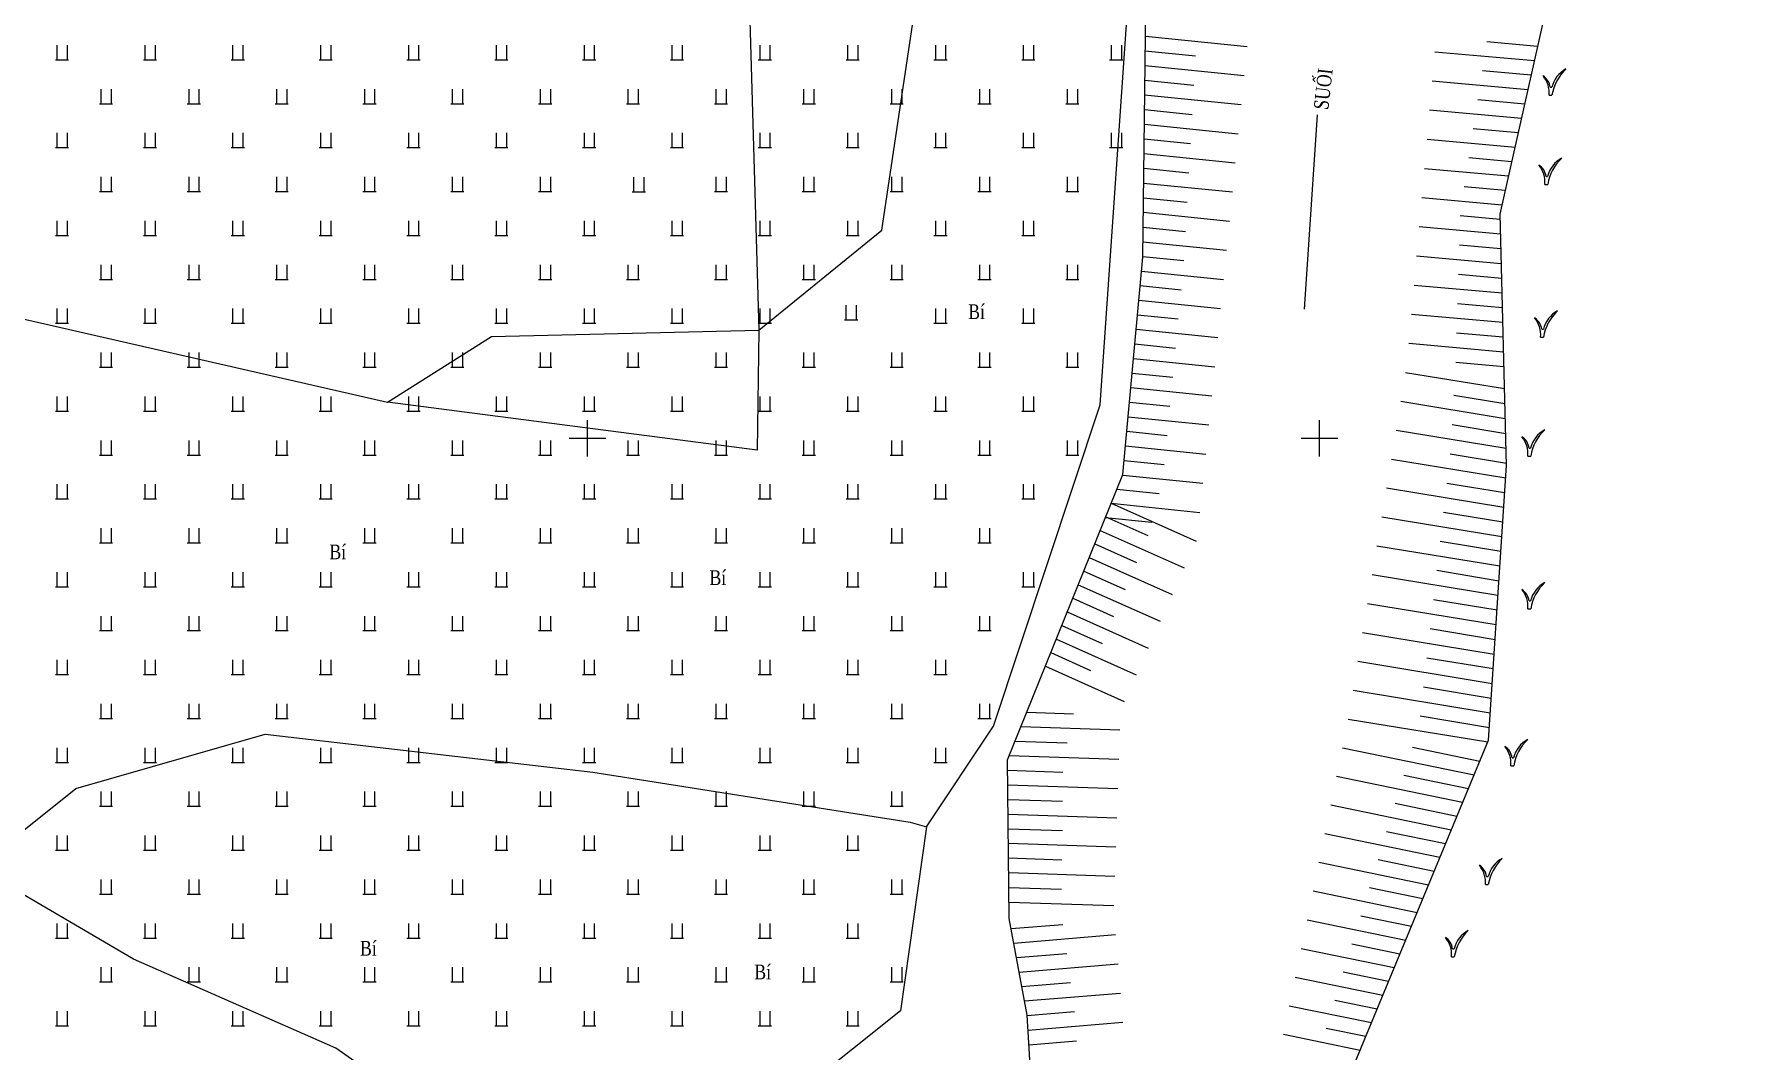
# Model space of a CAD drawing. Header units: metres. Extents: x 585499 to 586851, y 1565849 to 1566901.
# Drawn here: x 586262.2 to 586378.6, y 1566208.1 to 1566277.6 of the extents above; entities that cross this region are included whole.
import ezdxf

# ---------------------------------------------------------------- set-up
doc = ezdxf.new("R2010")
doc.units = ezdxf.units.M
for name, color, linetype, lineweight in [('duong bo', 97, 'Continuous', 0), ('Ghi chu', 2, 'Continuous', 5), ('text', 7, 'Continuous', 0), ('ThucVat', 90, 'Continuous', 0), ('thuy van', 111, 'Continuous', 0)]:
    doc.layers.add(name, color=color, linetype=linetype, lineweight=lineweight)
doc.layers.add('K_HUNG', color=7, linetype='Continuous')
doc.layers.add('taluy', color=15, linetype='Continuous')
doc.styles.add('ghi chu', font='times.ttf', dxfattribs={"height": 1})
doc.styles.get("Standard").update_dxf_attribs({"font": 'simplex.shx'})
doc.linetypes.add('B_DAP_CAO1', pattern='A,0.2,[130,ltypeshp.shx,S=0.75,R=0,X=0,Y=0.75],1.2,[130,ltypeshp.shx,S=0.25,R=0,X=0,Y=0.25],1', length=2.4)
doc.dimstyles.get("Standard").update_dxf_attribs({"dimtxt": 0.18, "dimasz": 0.18, "dimexe": 0.18, "dimexo": 0.0625, "dimgap": 0.09, "dimtad": 0, "dimtih": 1, "dimtoh": 1, "dimdec": 4, "dimzin": 0, "dimdsep": 46, "dimtxsty": 'Standard', "dimcen": 0.09, "dimadec": 0, "dimazin": 0, "dimtfac": 1, "dimtdec": 4, "dimtofl": 0, "dimtmove": 0, "dimatfit": 3, "dimfxl": 1, "dimtolj": 1, "dimtzin": 0, "dimarcsym": 0})

# ---------------------------------------------------------------- blocks, each defined once
blk = doc.blocks.new('fdsa')
at = {"layer": 'ThucVat', "color": 8}
for p, q in [((586981.43, 1565459.99), (586981.43, 1565458.99)), ((586982.13, 1565459.99), (586982.13, 1565458.99))]:
    blk.add_line(p, q, dxfattribs=at)
blk.add_lwpolyline([(586981.33, 1565458.99), (586982.23, 1565458.99)], dxfattribs=at)
blk = doc.blocks.new('tre')
at = {"layer": 'Ghi chu', "color": 8}
blk.add_line((-0.46, 2.17), (-0.03, 2.17), dxfattribs=at)
at = {"layer": 'Ghi chu'}
blk.add_line((-0.78, 0), (0, 0), dxfattribs=at)
at = {"layer": 'Ghi chu', "color": 8}
for centre, major_axis, start_param, end_param in [((-4.77, 1.61), (3.08, 3.08), 5.627469, 6.498728), ((-7.85, 0.69), (-5.02, 5.02), 3.830367, 4.628632), ((7.57, 0.31), (-5.53, 5.53), -0.284539, 0.544452), ((12.59, -2.1), (-9.02, 9.02), -0.027251, 0.620222)]:
    blk.add_ellipse(centre, major_axis=major_axis, ratio=1, start_param=start_param, end_param=end_param, dxfattribs=at)

msp = doc.modelspace()

# ---------------------------------------------------------------- linework, layer by layer
at = {"layer": 'duong bo', "color": 8, "elevation": 14.25}
for points in [[(586323.15, 1566223.45), (586327.73, 1566230.33), (586335.02, 1566252.29), (586337.18, 1566283.56), (586339.73, 1566296.37), (586342.51, 1566315.29), (586352.45, 1566344.27), (586358.42, 1566354.24)], [(586311.7, 1566257.39), (586320.12, 1566264.21), (586323.62, 1566287.71), (586330.89, 1566314.01), (586342.51, 1566315.29)], [(586310.47, 1566299.73), (586311.7, 1566257.39)], [(586255.75, 1566259.47), (586286.34, 1566252.48)], [(586258.3, 1566220.67), (586265.05, 1566226.07), (586278, 1566229.79), (586300.38, 1566227.2), (586322.04, 1566223.78), (586323.15, 1566223.45), (586321.38, 1566210.88), (586314.83, 1566205.64), (586295.96, 1566199.1), (586282.81, 1566208.34), (586269, 1566214.42), (586258.3, 1566220.67)]]:
    msp.add_lwpolyline(points, dxfattribs=at)
at = {"layer": 'duong bo', "color": 8, "linetype": 'B_DAP_CAO1', "elevation": 14.25}
msp.add_lwpolyline([(586286.34, 1566252.48), (586293.44, 1566256.96), (586311.7, 1566257.39), (586311.6, 1566249.18), (586286.34, 1566252.48)], close=True, dxfattribs=at)
at = {"layer": 'K_HUNG', "color": 8}
for p, q in [((586300, 1566248.75), (586300, 1566251.25)), ((586350, 1566248.75), (586350, 1566251.25)), ((586298.75, 1566250), (586301.25, 1566250)), ((586348.75, 1566250), (586351.25, 1566250))]:
    msp.add_line(p, q, dxfattribs=at)
at = {"layer": 'taluy', "color": 8}
for p, q in [((586338.11, 1566277.48), (586345.06, 1566276.78)), ((586364.9, 1566276.77), (586361.44, 1566277.08)), ((586338.1, 1566276.48), (586341.53, 1566276.13)), ((586364.68, 1566275.78), (586357.88, 1566276.39)), ((586338.09, 1566275.47), (586344.86, 1566274.79)), ((586364.46, 1566274.8), (586361.13, 1566275.1)), ((586338.07, 1566274.47), (586341.41, 1566274.13)), ((586364.24, 1566273.82), (586357.7, 1566274.4)), ((586338.05, 1566272.46), (586341.3, 1566272.13)), ((586338.06, 1566273.47), (586344.65, 1566272.8)), ((586364.02, 1566272.83), (586360.82, 1566273.12)), ((586338.04, 1566271.46), (586344.45, 1566270.81)), ((586363.8, 1566271.85), (586357.52, 1566272.41)), ((586338.03, 1566270.45), (586341.19, 1566270.14)), ((586363.36, 1566269.88), (586357.35, 1566270.41)), ((586363.58, 1566270.86), (586360.51, 1566271.14)), ((586338.01, 1566269.45), (586344.25, 1566268.82)), ((586363.14, 1566268.89), (586360.2, 1566269.16)), ((586338, 1566268.45), (586341.08, 1566268.14)), ((586362.92, 1566267.91), (586357.17, 1566268.42)), ((586337.99, 1566267.44), (586344.05, 1566266.83)), ((586362.69, 1566266.93), (586359.89, 1566267.18)), ((586337.97, 1566265.44), (586343.85, 1566264.84)), ((586337.98, 1566266.44), (586340.97, 1566266.14)), ((586362.47, 1566265.94), (586356.99, 1566266.43)), ((586337.95, 1566264.43), (586340.85, 1566264.14)), ((586362.37, 1566263.94), (586356.81, 1566264.44)), ((586362.34, 1566264.95), (586359.62, 1566265.19)), ((586337.94, 1566263.43), (586343.65, 1566262.85)), ((586362.4, 1566262.94), (586359.56, 1566263.19)), ((586337.93, 1566262.42), (586340.74, 1566262.14)), ((586362.42, 1566261.93), (586356.64, 1566262.45)), ((586337.84, 1566261.43), (586343.45, 1566260.86)), ((586362.45, 1566260.92), (586359.5, 1566261.19)), ((586337.75, 1566260.44), (586340.55, 1566260.15)), ((586362.47, 1566259.92), (586356.46, 1566260.45)), ((586337.57, 1566258.44), (586340.36, 1566258.16)), ((586337.66, 1566259.44), (586343.25, 1566258.87)), ((586362.52, 1566257.91), (586356.28, 1566258.46)), ((586362.5, 1566258.91), (586359.43, 1566259.19)), ((586337.48, 1566257.45), (586343.05, 1566256.88)), ((586337.39, 1566256.45), (586340.17, 1566256.17)), ((586362.58, 1566255.89), (586356.1, 1566256.47)), ((586362.55, 1566256.9), (586359.37, 1566257.18)), ((586337.3, 1566255.46), (586342.85, 1566254.89)), ((586362.6, 1566254.89), (586359.31, 1566255.18)), ((586337.21, 1566254.46), (586339.98, 1566254.18)), ((586362.64, 1566253.37), (586355.88, 1566254.48)), ((586337.12, 1566253.47), (586342.64, 1566252.9)), ((586362.67, 1566252.35), (586359.19, 1566252.92)), ((586336.94, 1566251.47), (586342.44, 1566250.91)), ((586337.03, 1566252.47), (586339.79, 1566252.19)), ((586362.69, 1566251.33), (586355.56, 1566252.51)), ((586336.85, 1566250.48), (586339.59, 1566250.2)), ((586362.75, 1566249.3), (586355.23, 1566250.54)), ((586362.72, 1566250.31), (586359.06, 1566250.92)), ((586336.76, 1566249.48), (586342.24, 1566248.92)), ((586336.67, 1566248.49), (586339.4, 1566248.21)), ((586362.72, 1566247.27), (586354.91, 1566248.56)), ((586362.77, 1566248.28), (586358.92, 1566248.91)), ((586336.56, 1566247.49), (586342.04, 1566246.93)), ((586362.65, 1566246.27), (586358.7, 1566246.92)), ((586336.17, 1566246.53), (586339.05, 1566246.23)), ((586362.59, 1566245.27), (586354.58, 1566246.59)), ((586335.39, 1566244.59), (586338.56, 1566244.27)), ((586335.41, 1566244.63), (586338.28, 1566243.35)), ((586335.78, 1566245.56), (586341.83, 1566244.94)), ((586335.78, 1566245.56), (586341.57, 1566242.97)), ((586362.46, 1566243.26), (586354.25, 1566244.62)), ((586362.52, 1566244.26), (586358.47, 1566244.93)), ((586335.03, 1566243.71), (586340.75, 1566241.15)), ((586334.66, 1566242.78), (586337.5, 1566241.51)), ((586362.33, 1566241.26), (586353.93, 1566242.64)), ((586362.39, 1566242.26), (586358.24, 1566242.94)), ((586334.28, 1566241.85), (586339.93, 1566239.32)), ((586333.53, 1566240), (586339.11, 1566237.5)), ((586333.91, 1566240.92), (586336.72, 1566239.67)), ((586362.19, 1566239.25), (586353.6, 1566240.67)), ((586362.26, 1566240.25), (586358.01, 1566240.96)), ((586333.16, 1566239.07), (586335.93, 1566237.83)), ((586362.06, 1566237.25), (586353.28, 1566238.7)), ((586362.13, 1566238.25), (586357.78, 1566238.97)), ((586332.78, 1566238.14), (586338.3, 1566235.67)), ((586332.41, 1566237.21), (586335.15, 1566235.99)), ((586361.93, 1566235.24), (586352.95, 1566236.72)), ((586362, 1566236.24), (586357.56, 1566236.98)), ((586331.66, 1566235.36), (586334.36, 1566234.14)), ((586332.03, 1566236.28), (586337.48, 1566233.85)), ((586331.28, 1566234.43), (586336.66, 1566232.02)), ((586361.8, 1566233.23), (586352.62, 1566234.75)), ((586361.87, 1566234.24), (586357.33, 1566234.99)), ((586361.74, 1566232.23), (586357.1, 1566233)), ((586361.67, 1566231.23), (586352.3, 1566232.78)), ((586330.01, 1566231.29), (586333.2, 1566231.18)), ((586361.49, 1566229.23), (586351.97, 1566230.8)), ((586361.61, 1566230.23), (586356.87, 1566231.01)), ((586329.61, 1566230.3), (586336.36, 1566230.08)), ((586328.81, 1566228.33), (586336.29, 1566228.08)), ((586329.21, 1566229.32), (586332.77, 1566229.2)), ((586360.56, 1566226.99), (586351.58, 1566228.84)), ((586360.95, 1566227.93), (586356.36, 1566228.88)), ((586328.71, 1566227.33), (586332.48, 1566227.2)), ((586328.72, 1566226.33), (586336.23, 1566226.08)), ((586359.78, 1566225.11), (586351.17, 1566226.89)), ((586360.17, 1566226.05), (586355.77, 1566226.96)), ((586328.73, 1566225.33), (586332.46, 1566225.2)), ((586359, 1566223.23), (586350.77, 1566224.93)), ((586359.39, 1566224.17), (586355.18, 1566225.04)), ((586328.74, 1566224.33), (586336.16, 1566224.08)), ((586328.75, 1566223.33), (586332.44, 1566223.2)), ((586358.23, 1566221.35), (586350.36, 1566222.97)), ((586358.61, 1566222.29), (586354.59, 1566223.12)), ((586328.76, 1566222.33), (586336.09, 1566222.08)), ((586328.77, 1566221.33), (586332.41, 1566221.2)), ((586357.84, 1566220.41), (586354, 1566221.2)), ((586328.78, 1566220.33), (586336.02, 1566220.08)), ((586357.45, 1566219.47), (586349.96, 1566221.01)), ((586328.79, 1566219.32), (586332.39, 1566219.2)), ((586356.67, 1566217.58), (586349.56, 1566219.05)), ((586357.06, 1566218.53), (586353.41, 1566219.28)), ((586328.8, 1566218.32), (586335.96, 1566218.08)), ((586328.94, 1566216.5), (586332.47, 1566216.79)), ((586355.89, 1566215.7), (586349.15, 1566217.09)), ((586356.28, 1566216.64), (586352.82, 1566217.36)), ((586329.13, 1566215.51), (586336.08, 1566216.09)), ((586355.5, 1566214.76), (586352.22, 1566215.44)), ((586329.31, 1566214.52), (586332.74, 1566214.81)), ((586355.11, 1566213.82), (586348.75, 1566215.13)), ((586329.49, 1566213.53), (586336.25, 1566214.09)), ((586354.33, 1566211.94), (586348.34, 1566213.17)), ((586354.72, 1566212.88), (586351.63, 1566213.52)), ((586329.68, 1566212.55), (586333, 1566212.82)), ((586329.86, 1566211.56), (586336.41, 1566212.1)), ((586330.04, 1566210.57), (586333.27, 1566210.84)), ((586353.55, 1566210.06), (586347.94, 1566211.21)), ((586353.94, 1566211), (586351.04, 1566211.6)), ((586330.1, 1566209.57), (586336.58, 1566210.11)), ((586353.16, 1566209.12), (586350.45, 1566209.68)), ((586330.16, 1566208.57), (586333.41, 1566208.84)), ((586352.77, 1566208.18), (586347.54, 1566209.26))]:
    msp.add_line(p, q, dxfattribs=at)
at = {"layer": 'thuy van', "color": 8, "elevation": 14.25}
for points in [[(586339.93, 1566177.17), (586361.55, 1566229.38), (586362.78, 1566248.15), (586362.34, 1566265.32), (586367.32, 1566287.55), (586367.41, 1566300.18), (586376.97, 1566323.35), (586394.14, 1566344.7), (586400.26, 1566350.68), (586423.27, 1566370.48)], [(586330.59, 1566201.46), (586330.04, 1566210.6), (586328.81, 1566217.2), (586328.7, 1566228.04), (586336.58, 1566247.53), (586337.93, 1566262.38), (586338.18, 1566283.19), (586340.78, 1566296.25), (586344.98, 1566314.06), (586353.2, 1566342.79), (586359.17, 1566353.32)]]:
    msp.add_lwpolyline(points, dxfattribs=at)

# ---------------------------------------------------------------- block references
at = {"layer": 'ThucVat', "color": 8}
for p in [(-717.66, 816.87), (-711.66, 816.87), (-705.66, 816.87), (-699.66, 816.87), (-693.66, 816.87), (-687.66, 816.87), (-681.66, 816.87), (-675.66, 816.87), (-669.66, 816.87), (-663.66, 816.87), (-657.66, 816.87), (-651.66, 816.87), (-645.66, 816.87), (-714.66, 813.87), (-708.66, 813.87), (-702.66, 813.87), (-696.66, 813.87), (-690.66, 813.87), (-684.66, 813.87), (-678.66, 813.87), (-672.66, 813.87), (-666.66, 813.87), (-660.66, 813.87), (-654.66, 813.87), (-648.66, 813.87), (-717.66, 810.87), (-711.66, 810.87), (-705.66, 810.87), (-699.66, 810.87), (-693.66, 810.87), (-687.66, 810.87), (-681.66, 810.87), (-675.66, 810.87), (-669.66, 810.87), (-663.66, 810.87), (-657.66, 810.87), (-651.66, 810.87), (-645.66, 810.87), (-714.66, 807.87), (-708.66, 807.87), (-702.66, 807.87), (-696.66, 807.87), (-690.66, 807.87), (-684.66, 807.87), (-678.27, 807.86), (-672.66, 807.87), (-666.66, 807.87), (-660.66, 807.87), (-654.66, 807.87), (-648.66, 807.87), (-717.66, 804.87), (-711.66, 804.87), (-705.66, 804.87), (-699.66, 804.87), (-693.66, 804.87), (-687.66, 804.87), (-681.66, 804.87), (-675.66, 804.87), (-669.66, 804.87), (-663.66, 804.87), (-657.66, 804.87), (-651.66, 804.87), (-714.66, 801.87), (-708.66, 801.87), (-702.66, 801.87), (-696.66, 801.87), (-690.66, 801.87), (-684.66, 801.87), (-678.66, 801.87), (-672.66, 801.87), (-666.66, 801.87), (-660.66, 801.87), (-654.66, 801.87), (-648.66, 801.87), (-717.66, 798.87), (-711.66, 798.87), (-705.66, 798.87), (-699.66, 798.87), (-693.66, 798.87), (-687.66, 798.87), (-681.66, 798.87), (-675.66, 798.87), (-669.66, 798.87), (-663.77, 799.1), (-657.66, 798.87), (-651.66, 798.87), (-714.66, 795.87), (-708.66, 795.87), (-702.66, 795.87), (-696.66, 795.87), (-690.66, 795.87), (-684.66, 795.87), (-678.66, 795.87), (-672.66, 795.87), (-666.66, 795.87), (-660.66, 795.87), (-654.66, 795.87), (-648.66, 795.87), (-717.66, 792.87), (-711.66, 792.87), (-705.66, 792.87), (-699.66, 792.87), (-693.66, 792.87), (-687.66, 792.87), (-681.66, 792.87), (-675.66, 792.87), (-669.66, 792.87), (-663.66, 792.87), (-657.66, 792.87), (-651.66, 792.87), (-714.66, 789.87), (-708.66, 789.87), (-702.66, 789.87), (-696.66, 789.87), (-690.66, 789.87), (-684.66, 789.87), (-678.66, 789.87), (-672.66, 789.87), (-666.66, 789.87), (-660.66, 789.87), (-654.66, 789.87), (-648.66, 789.87), (-717.66, 786.87), (-711.66, 786.87), (-705.66, 786.87), (-699.66, 786.87), (-693.66, 786.87), (-687.66, 786.87), (-681.66, 786.87), (-675.66, 786.87), (-669.66, 786.87), (-663.66, 786.87), (-657.66, 786.87), (-651.66, 786.87), (-714.66, 783.87), (-708.66, 783.87), (-702.66, 783.87), (-696.66, 783.87), (-690.66, 783.87), (-684.66, 783.87), (-678.66, 783.87), (-672.66, 783.87), (-666.66, 783.87), (-660.66, 783.87), (-654.66, 783.87), (-717.66, 780.87), (-711.66, 780.87), (-705.66, 780.87), (-699.66, 780.87), (-693.66, 780.87), (-687.66, 780.87), (-681.66, 780.87), (-675.66, 780.87), (-669.66, 780.87), (-663.66, 780.87), (-657.66, 780.87), (-651.66, 780.87), (-714.66, 777.87), (-708.66, 777.87), (-702.66, 777.87), (-696.66, 777.87), (-690.66, 777.87), (-684.66, 777.87), (-678.66, 777.87), (-672.66, 777.87), (-666.66, 777.87), (-660.66, 777.87), (-654.66, 777.87), (-717.66, 774.87), (-711.66, 774.87), (-705.66, 774.87), (-699.66, 774.87), (-693.66, 774.87), (-687.66, 774.87), (-681.66, 774.87), (-675.66, 774.87), (-669.66, 774.87), (-663.66, 774.87), (-657.66, 774.87), (-714.66, 771.87), (-708.66, 771.87), (-702.66, 771.87), (-696.66, 771.87), (-690.66, 771.87), (-684.66, 771.87), (-678.66, 771.87), (-672.66, 771.87), (-666.66, 771.87), (-660.66, 771.87), (-654.66, 771.87), (-717.66, 768.87), (-711.66, 768.87), (-705.66, 768.87), (-699.66, 768.87), (-693.66, 768.87), (-687.66, 768.87), (-681.66, 768.87), (-675.66, 768.87), (-669.66, 768.87), (-663.66, 768.87), (-657.66, 768.87), (-714.66, 765.87), (-708.66, 765.87), (-702.66, 765.87), (-696.66, 765.87), (-690.66, 765.87), (-684.66, 765.87), (-678.66, 765.87), (-672.66, 765.87), (-666.66, 765.87), (-660.66, 765.87), (-717.66, 762.87), (-711.66, 762.87), (-705.66, 762.87), (-699.66, 762.87), (-693.66, 762.87), (-687.66, 762.87), (-681.66, 762.87), (-675.66, 762.87), (-669.66, 762.87), (-663.66, 762.87), (-714.66, 759.87), (-708.66, 759.87), (-702.66, 759.87), (-696.66, 759.87), (-690.66, 759.87), (-684.66, 759.87), (-678.66, 759.87), (-672.66, 759.87), (-666.66, 759.87), (-660.66, 759.87), (-717.66, 756.87), (-717.66, 756.87), (-711.66, 756.87), (-711.66, 756.87), (-705.66, 756.87), (-705.66, 756.87), (-699.66, 756.87), (-699.66, 756.87), (-693.66, 756.87), (-693.66, 756.87), (-687.66, 756.87), (-687.66, 756.87), (-681.66, 756.87), (-681.66, 756.87), (-675.66, 756.87), (-675.66, 756.87), (-669.66, 756.87), (-669.66, 756.87), (-663.66, 756.87), (-663.66, 756.87), (-714.66, 753.87), (-714.66, 753.87), (-708.66, 753.87), (-708.66, 753.87), (-702.66, 753.87), (-702.66, 753.87), (-696.66, 753.87), (-696.66, 753.87), (-690.66, 753.87), (-690.66, 753.87), (-684.66, 753.87), (-684.66, 753.87), (-678.66, 753.87), (-678.66, 753.87), (-672.66, 753.87), (-672.66, 753.87), (-666.66, 753.87), (-666.66, 753.87), (-660.66, 753.87), (-660.66, 753.87), (-717.66, 750.87), (-711.66, 750.87), (-705.66, 750.87), (-699.66, 750.87), (-693.66, 750.87), (-687.66, 750.87), (-681.66, 750.87), (-675.66, 750.87), (-669.66, 750.87), (-663.66, 750.87)]:
    msp.add_blockref('fdsa', p, dxfattribs=at)
at = {"layer": 'ThucVat', "color": 8, "xscale": 0.25, "yscale": 0.25, "zscale": 0.25}
for p in [(586365.88, 1566273.44), (586365.59, 1566267.35), (586365.3, 1566256.91), (586364.43, 1566248.79), (586364.43, 1566238.35), (586363.27, 1566227.63), (586361.53, 1566219.51), (586359.21, 1566214.58)]:
    msp.add_blockref('tre', p, dxfattribs=at)

# ---------------------------------------------------------------- texts
at = {"layer": 'text', "color": 8, "style": 'ghi chu', "width": 0.8}
msp.add_text('SUỐI', height=1, rotation=83.7129, dxfattribs=at).set_placement((586350.6, 1566272.41, 14.25))
for p in [(586326.01, 1566258.15, 14.25), (586282.38, 1566241.74, 14.25), (586308.34, 1566239.98, 14.25), (586284.47, 1566214.66, 14.25), (586311.4, 1566213.04, 14.25)]:
    msp.add_text('Bí', height=1, dxfattribs=at).set_placement(p)

# ---------------------------------------------------------------- leaders
at = {"layer": 'thuy van', "color": 8}
msp.add_leader([(586348.99, 1566258.82, 14.25), (586349.87, 1566272.1, 14.25)], dimstyle='Standard', dxfattribs=at)
msp.add_leader([(586348.99, 1566258.82, 14.25), (586349.87, 1566272.1, 14.25)], dimstyle='Standard', dxfattribs=at)

doc.saveas('drawing.dxf')
